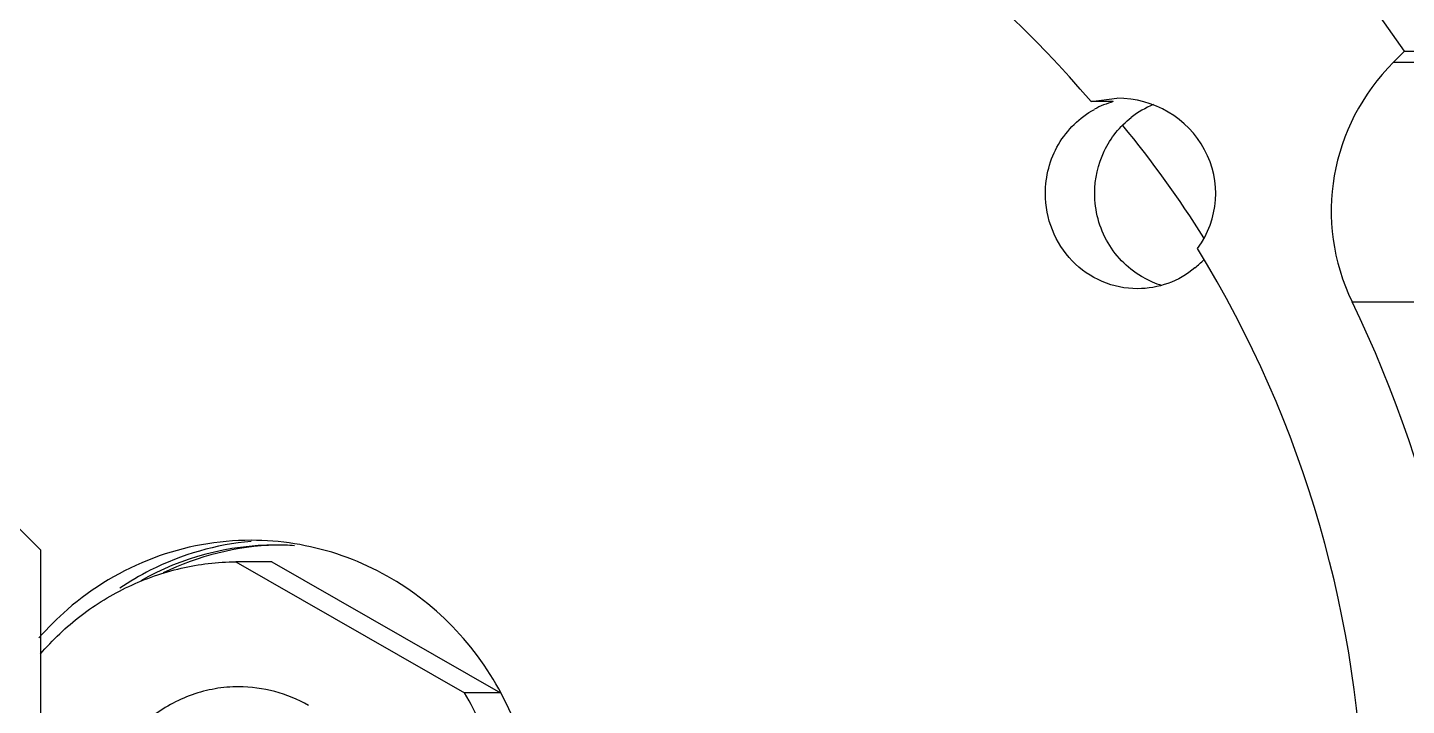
# Model space of a CAD drawing. Header units: millimetres. Extents: x 0 to 841, y 0 to 594.
# Drawn here: x 436.41 to 450.87, y 210.77 to 217.89 of the extents above; entities that cross this region are included whole.
import ezdxf

# ---------------------------------------------------------------- set-up
doc = ezdxf.new("R2010")
doc.units = ezdxf.units.MM
doc.header["$LTSCALE"] = 46.255
doc.layers.get('0').update_dxf_attribs({"linetype": 'CONTINUOUS'})
doc.layers.add('APSF_BLANK_LAYER', color=7, linetype='CONTINUOUS')
doc.layers.add('AXIS', color=7, linetype='CONTINUOUS')

msp = doc.modelspace()

# ---------------------------------------------------------------- linework, layer by layer
at = {"color": 7, "linetype": 'CONTINUOUS'}
for p, q in [((450.734, 217.523), (450.849, 217.638)), ((450.734, 217.523), (454.96, 217.523)), ((450.849, 217.638), (455.067, 217.638)), ((450.298, 215.009), (454.554, 215.009)), ((436.542, 212.405), (436.292, 212.655)), ((436.542, 212.405), (436.542, 194.405)), ((438.968, 212.28), (438.592, 212.28)), ((438.592, 212.28), (440.991, 210.903)), ((438.968, 212.28), (441.366, 210.903)), ((441.366, 210.903), (440.991, 210.903))]:
    msp.add_line(p, q, dxfattribs=at)
for centre, radius, start, end in [((448.575, 216.185), 0.962, 111.9702, 128.0056), ((439.016, 209.563), 11.491, 32.1599, 39.4102), ((438.826, 209.479), 3.049, 130.9966, 138.9595), ((438.62, 209.498), 1.469, 60.0717, 89.947)]:
    msp.add_arc(centre, radius, start, end, dxfattribs=at)
for centre, major_axis, start_param, end_param in [((437.868, 209.405), (-15.529, 0), -2.560556, -1.949207), ((452.409, 215.96), (2.329, 0), 2.373648, 3.57825), ((437.868, 209.405), (12.553, 0), 5.778896, 6.816365), ((437.868, 209.405), (-13.717, 0), 2.648299, 3.57825)]:
    msp.add_ellipse(centre, major_axis=major_axis, ratio=0.965926, start_param=start_param, end_param=end_param, dxfattribs=at)
for points, knots in [([(449.379, 222.225), (450.297, 221.648), (452.012, 220.276), (453.382, 218.561), (453.967, 217.638)], [0, 0, 0, 0, 0.498071, 1, 1, 1, 1]), ([(447.599, 216.145), (447.599, 216.297), (447.667, 216.604), (447.864, 216.85), (447.983, 216.943)], [0, 0, 0, 0, 0.50306, 1, 1, 1, 1]), ([(438.751, 212.505), (438.404, 212.505), (437.701, 212.377), (437.09, 212.009), (436.826, 211.78)], [0, 0, 0, 0, 0.498012, 1, 1, 1, 1]), ([(438.752, 212.494), (438.387, 212.461), (437.9, 212.321), (437.477, 212.071), (437.374, 212.002)], [0, 0, 0, 0, 0.747743, 1, 1, 1, 1]), ([(440.675, 207.03), (440.909, 207.233), (441.318, 207.717), (441.688, 208.592), (441.789, 209.541), (441.609, 210.478), (441.166, 211.317), (440.499, 211.981), (439.669, 212.407), (439.055, 212.505), (438.751, 212.505)], [0, 0, 0, 0, 0.124858, 0.250863, 0.377521, 0.504066, 0.629788, 0.754262, 0.877508, 1, 1, 1, 1]), ([(436.541, 211.31), (436.669, 211.46), (436.955, 211.731), (437.458, 212.039), (438.011, 212.231), (438.399, 212.278), (438.592, 212.28)], [0, 0, 0, 0, 0.252199, 0.502652, 0.751718, 1, 1, 1, 1]), ([(438.621, 210.968), (438.538, 210.968), (438.372, 210.953), (438.13, 210.89), (437.901, 210.787), (437.622, 210.599), (437.336, 210.278), (437.133, 209.802), (437.089, 209.284), (437.189, 208.862), (437.345, 208.558), (437.496, 208.353), (437.678, 208.176), (437.817, 208.08), (437.889, 208.038)], [0, 0, 0, 0, 0.061355, 0.122827, 0.184519, 0.24651, 0.371114, 0.496992, 0.623537, 0.749873, 0.812908, 0.875623, 0.937984, 1, 1, 1, 1]), ([(438.65, 206.53), (438.893, 206.533), (439.383, 206.605), (439.948, 206.858), (440.35, 207.144), (440.622, 207.399), (440.859, 207.689), (441.124, 208.114), (441.349, 208.708), (441.416, 209.34), (441.374, 209.844), (441.294, 210.214), (441.168, 210.571), (441.055, 210.795), (440.991, 210.903)], [0, 0, 0, 0, 0.122321, 0.245235, 0.307188, 0.369418, 0.431932, 0.494717, 0.620693, 0.747186, 0.81058, 0.87389, 0.937048, 1, 1, 1, 1])]:
    msp.add_open_spline(points, degree=3, knots=knots, dxfattribs=at)
at = {"layer": 'APSF_BLANK_LAYER', "color": 7, "linetype": 'CONTINUOUS'}
for centre, radius, start, end in [((439.012, 209.588), 2.867, 90.0478, 119.61), ((439.091, 209.591), 2.864, 91.6362, 116.1166), ((439.009, 209.608), 2.847, 86.0026, 89.9996)]:
    msp.add_arc(centre, radius, start, end, dxfattribs=at)
at = {"layer": 'AXIS', "color": 7, "linetype": 'CONTINUOUS'}
for p, q in [((447.561, 217.109), (447.833, 217.144)), ((447.794, 217.109), (447.561, 217.109))]:
    msp.add_line(p, q, dxfattribs=at)
for centre, radius, start, end in [((448.053, 216.194), 0.951, 105.7801, 118.7053), ((448.024, 216.119), 0.982, 309.6857, 317.0672), ((448.57, 216.094), 0.95, 241.5932, 247.1329), ((448.567, 216.088), 0.944, 247.1467, 253.8562)]:
    msp.add_arc(centre, radius, start, end, dxfattribs=at)
for centre, major_axis, start_param, end_param in [((437.868, 209.405), (12.553, 0), 0.688551, 1.570659), ((447.833, 216.145), (1.035, 0), -0.614682, 1.570066)]:
    msp.add_ellipse(centre, major_axis=major_axis, ratio=0.965926, start_param=start_param, end_param=end_param, dxfattribs=at)
for points, knots in [([(447.082, 216.145), (447.082, 216.323), (447.175, 216.683), (447.442, 216.944), (447.596, 217.028)], [0, 0, 0, 0, 0.503883, 1, 1, 1, 1]), ([(448.048, 215.145), (447.922, 215.145), (447.666, 215.197), (447.345, 215.421), (447.131, 215.753), (447.082, 216.015), (447.082, 216.145)], [0, 0, 0, 0, 0.245982, 0.494336, 0.745982, 1, 1, 1, 1]), ([(448.118, 215.258), (447.963, 215.342), (447.694, 215.604), (447.599, 215.966), (447.599, 216.145)], [0, 0, 0, 0, 0.496059, 1, 1, 1, 1]), ([(448.651, 215.364), (448.567, 215.294), (448.375, 215.183), (448.156, 215.145), (448.048, 215.145)], [0, 0, 0, 0, 0.501829, 1, 1, 1, 1])]:
    msp.add_open_spline(points, degree=3, knots=knots, dxfattribs=at)

doc.saveas('drawing.dxf')
